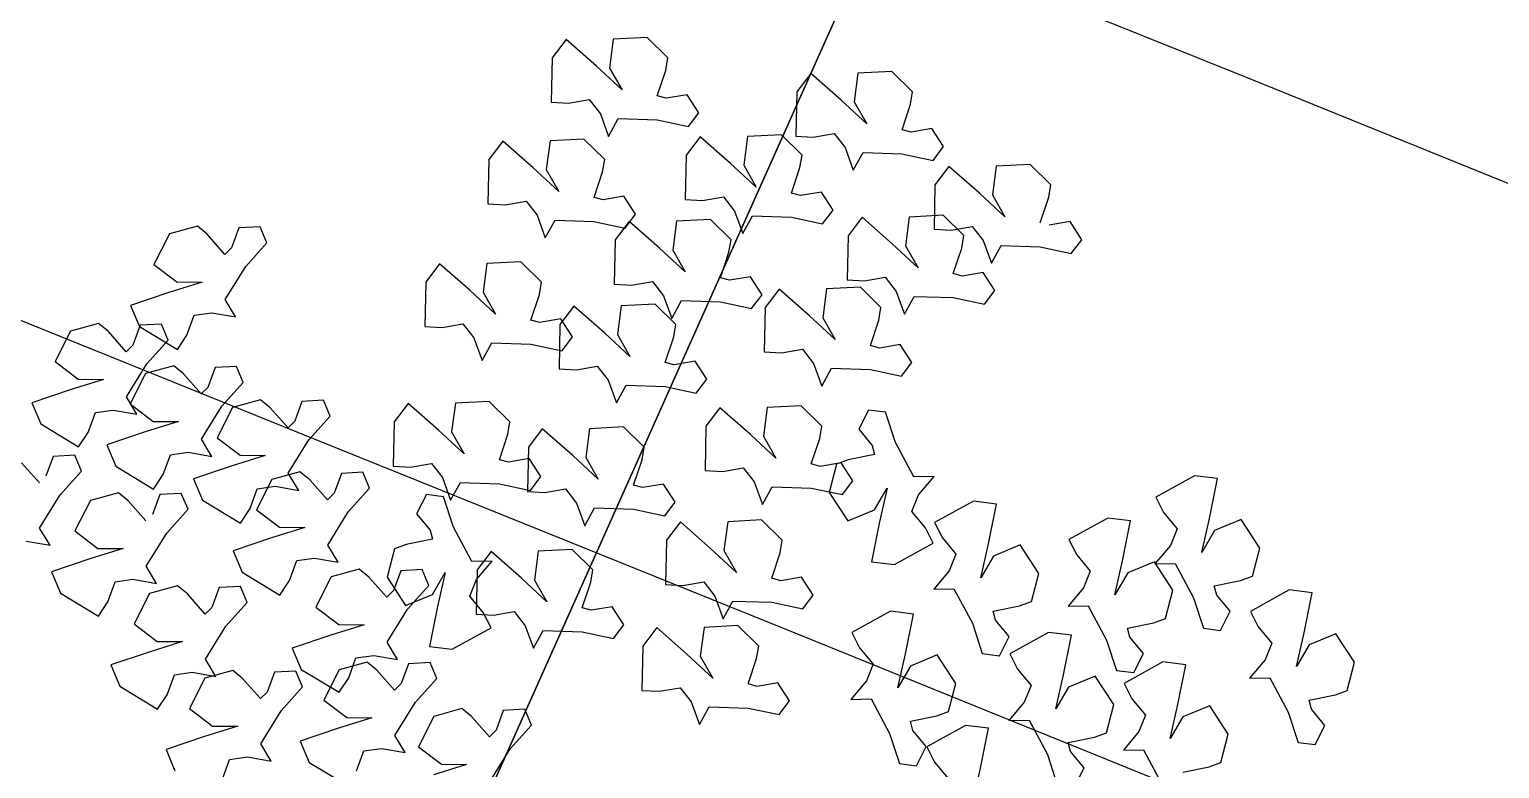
# Model space of a CAD drawing. Header units: inches. Extents: x 555647 to 1112117, y 8563097 to 17126483.
# Drawn here: x 555683.925 to 555687.008, y 8563229.918 to 8563231.468 of the extents above; entities that cross this region are included whole.
import ezdxf

# ---------------------------------------------------------------- set-up
doc = ezdxf.new("R2010")
doc.units = ezdxf.units.IN
doc.header["$MEASUREMENT"] = 0
doc.linetypes.add('CENTER', pattern=[50.8, 31.75, -6.35, 6.35, -6.35])
doc.linetypes.add('CONTINUO', pattern=[0])
for name, color, linetype in [('_MANGEIRA', 7, 'CONTINUO'), ('CurvasTG', 7, 'CONTINUO'), ('INDIC. CORTE', 3, 'CENTER'), ('PN', 7, 'CONTINUO')]:
    doc.layers.add(name, color=color, linetype=linetype)

# ---------------------------------------------------------------- blocks, each defined once
blk = doc.blocks.new('SIMB_MANGUEIRA')
at = {"color": 0, "linetype": 'Continuous', "flags": 128}
for points in [[(-0.1242, 1.7426), (-0.1535, 1.704)], [(-0.0603, 1.6864), (-0.1242, 1.7426)], [(-0.0251, 1.743), (-0.0329, 1.6828)], [(0.0461, 1.7469), (-0.0251, 1.743)], [(0.0895, 1.704), (0.0461, 1.7469)], [(-0.1535, 1.704), (-0.1554, 1.6111)], [(0.0851, 1.678), (0.0895, 1.704)], [(-0.0067, 1.6369), (-0.0603, 1.6864)], [(-0.0329, 1.6828), (-0.0067, 1.6369)], [(0.0673, 1.6246), (0.0851, 1.678)], [(0.389, 1.6716), (0.3598, 1.633)], [(0.4529, 1.6153), (0.389, 1.6716)], [(0.4881, 1.672), (0.4804, 1.6118)], [(0.5594, 1.6758), (0.4881, 1.672)], [(0.6027, 1.633), (0.5594, 1.6758)], [(-0.1554, 1.6111), (-0.1191, 1.6091)], [(-0.1191, 1.6091), (-0.0753, 1.6167)], [(-0.0753, 1.6167), (-0.0522, 1.5871)], [(0.0862, 1.6194), (0.0673, 1.6246)], [(0.1299, 1.6269), (0.0862, 1.6194)], [(0.1544, 1.5891), (0.1299, 1.6269)], [(0.3598, 1.633), (0.3579, 1.5401)], [(0.5065, 1.5658), (0.4529, 1.6153)], [(0.4804, 1.6118), (0.5065, 1.5658)], [(0.5805, 1.5535), (0.5984, 1.607)], [(0.5984, 1.607), (0.6027, 1.633)], [(-0.0522, 1.5871), (-0.0349, 1.5396)], [(-0.0349, 1.5396), (-0.0145, 1.5767)], [(-0.0145, 1.5767), (0.0672, 1.574)], [(0.0672, 1.574), (0.1326, 1.5603)], [(0.1326, 1.5603), (0.1544, 1.5891)], [(0.3276, 1.5429), (0.2563, 1.539)], [(0.3709, 1.5), (0.3276, 1.5429)], [(0.3942, 1.5381), (0.4379, 1.5456)], [(0.4379, 1.5456), (0.461, 1.5161)], [(0.5994, 1.5483), (0.5805, 1.5535)], [(0.6431, 1.5559), (0.5994, 1.5483)], [(0.6677, 1.5181), (0.6431, 1.5559)], [(-0.2568, 1.5297), (-0.2861, 1.4911)], [(-0.193, 1.4734), (-0.2568, 1.5297)], [(-0.1577, 1.5301), (-0.1655, 1.4699)], [(-0.0865, 1.5339), (-0.1577, 1.5301)], [(-0.0431, 1.4911), (-0.0865, 1.5339)], [(0.1572, 1.5386), (0.1279, 1.5)], [(0.2211, 1.4824), (0.1572, 1.5386)], [(0.2563, 1.539), (0.2486, 1.4789)], [(0.3579, 1.5401), (0.3942, 1.5381)], [(0.461, 1.5161), (0.4783, 1.4685)], [(0.6458, 1.4892), (0.6677, 1.5181)], [(-0.2861, 1.4911), (-0.288, 1.3982)], [(-0.0475, 1.4651), (-0.0431, 1.4911)], [(0.1279, 1.5), (0.126, 1.4071)], [(0.2747, 1.4329), (0.2211, 1.4824)], [(0.3665, 1.474), (0.3709, 1.5)], [(0.4783, 1.4685), (0.4987, 1.5056)], [(0.4987, 1.5056), (0.5804, 1.503)], [(0.5804, 1.503), (0.6458, 1.4892)], [(0.8492, 1.4808), (0.7779, 1.4769)], [(0.8925, 1.4379), (0.8492, 1.4808)], [(-0.1393, 1.4239), (-0.193, 1.4734)], [(-0.1655, 1.4699), (-0.1393, 1.4239)], [(-0.0653, 1.4116), (-0.0475, 1.4651)], [(0.2486, 1.4789), (0.2747, 1.4329)], [(0.3487, 1.4206), (0.3665, 1.474)], [(0.6788, 1.4765), (0.6495, 1.4379)], [(0.7427, 1.4203), (0.6788, 1.4765)], [(0.7779, 1.4769), (0.7701, 1.4168)], [(0.3676, 1.4154), (0.3487, 1.4206)], [(0.4113, 1.4229), (0.3676, 1.4154)], [(0.4358, 1.3851), (0.4113, 1.4229)], [(0.6495, 1.4379), (0.6476, 1.345)], [(0.7963, 1.3708), (0.7427, 1.4203)], [(0.8881, 1.4119), (0.8925, 1.4379)], [(-0.288, 1.3982), (-0.2517, 1.3962)], [(-0.2517, 1.3962), (-0.208, 1.4037)], [(-0.208, 1.4037), (-0.1849, 1.3742)], [(-0.0464, 1.4064), (-0.0653, 1.4116)], [(-0.0027, 1.414), (-0.0464, 1.4064)], [(0.0218, 1.3762), (-0.0027, 1.414)], [(0.126, 1.4071), (0.1623, 1.4051)], [(0.1623, 1.4051), (0.2061, 1.4127)], [(0.2061, 1.4127), (0.2292, 1.3831)], [(0.7701, 1.4168), (0.7963, 1.3708)], [(0.8703, 1.3585), (0.8881, 1.4119)], [(-0.1849, 1.3742), (-0.1676, 1.3266)], [(-0.1676, 1.3266), (-0.1471, 1.3637)], [(-0.1471, 1.3637), (-0.0655, 1.3611)], [(-0.0655, 1.3611), (-0.0001, 1.3473)], [(0.0082, 1.3611), (-0.021, 1.3225)], [(-0.0001, 1.3473), (0.0218, 1.3762)], [(0.0721, 1.3049), (0.0082, 1.3611)], [(0.1073, 1.3615), (0.0996, 1.3013)], [(0.1786, 1.3653), (0.1073, 1.3615)], [(0.222, 1.3225), (0.1786, 1.3653)], [(0.2292, 1.3831), (0.2465, 1.3356)], [(0.2465, 1.3356), (0.2669, 1.3727)], [(0.2669, 1.3727), (0.3486, 1.37)], [(0.3486, 1.37), (0.414, 1.3563)], [(0.414, 1.3563), (0.4358, 1.3851)], [(0.4966, 1.3701), (0.4673, 1.3314)], [(0.5604, 1.3138), (0.4966, 1.3701)], [(0.5957, 1.3704), (0.5879, 1.3103)], [(0.6669, 1.3743), (0.5957, 1.3704)], [(0.7103, 1.3315), (0.6669, 1.3743)], [(0.9329, 1.3608), (0.8892, 1.3533)], [(0.9574, 1.323), (0.9329, 1.3608)], [(-0.956, 1.335), (-0.9883, 1.2713)], [(-0.8973, 1.3511), (-0.956, 1.335)], [(-0.8769, 1.3343), (-0.8973, 1.3511)], [(-0.8396, 1.2921), (-0.8769, 1.3343)], [(-0.8103, 1.3475), (-0.8256, 1.3059)], [(-0.7653, 1.3499), (-0.8103, 1.3475)], [(-0.7513, 1.3165), (-0.7653, 1.3499)], [(0.4673, 1.3314), (0.4654, 1.2386)], [(0.6476, 1.345), (0.6839, 1.343)], [(0.6839, 1.343), (0.7277, 1.3506)], [(0.7059, 1.3054), (0.7103, 1.3315)], [(0.7277, 1.3506), (0.7508, 1.321)], [(-0.8256, 1.3059), (-0.8396, 1.2921)], [(-0.7959, 1.2668), (-0.7513, 1.3165)], [(-0.021, 1.3225), (-0.0229, 1.2296)], [(0.1257, 1.2553), (0.0721, 1.3049)], [(0.0996, 1.3013), (0.1257, 1.2553)], [(0.1997, 1.2431), (0.2176, 1.2965)], [(0.2176, 1.2965), (0.222, 1.3225)], [(0.6141, 1.2643), (0.5604, 1.3138)], [(0.5879, 1.3103), (0.6141, 1.2643)], [(0.6881, 1.252), (0.7059, 1.3054)], [(0.7508, 1.321), (0.7681, 1.2735)], [(0.7681, 1.2735), (0.7885, 1.3106)], [(0.7885, 1.3106), (0.8702, 1.3079)], [(0.8702, 1.3079), (0.9356, 1.2942)], [(0.9356, 1.2942), (0.9574, 1.323)], [(-0.9883, 1.2713), (-0.9401, 1.2345)], [(-0.839, 1.1974), (-0.7959, 1.2668)], [(-0.3893, 1.2725), (-0.4185, 1.2339)], [(-0.3254, 1.2163), (-0.3893, 1.2725)], [(-0.2902, 1.2729), (-0.2979, 1.2128)], [(-0.2189, 1.2768), (-0.2902, 1.2729)], [(-0.1756, 1.2339), (-0.2189, 1.2768)], [(-0.8872, 1.2342), (-0.9569, 1.2125)], [(-0.9401, 1.2345), (-0.8872, 1.2342)], [(-0.4185, 1.2339), (-0.4204, 1.141)], [(-0.1799, 1.2079), (-0.1756, 1.2339)], [(0.0134, 1.2276), (0.0571, 1.2352)], [(0.0571, 1.2352), (0.0802, 1.2056)], [(0.2186, 1.2378), (0.1997, 1.2431)], [(0.2624, 1.2454), (0.2186, 1.2378)], [(0.2869, 1.2076), (0.2624, 1.2454)], [(0.4654, 1.2386), (0.5017, 1.2365)], [(0.5017, 1.2365), (0.5454, 1.2441)], [(0.5454, 1.2441), (0.5685, 1.2146)], [(0.707, 1.2468), (0.6881, 1.252)], [(0.7507, 1.2544), (0.707, 1.2468)], [(0.7752, 1.2166), (0.7507, 1.2544)], [(-0.9569, 1.2125), (-1.0376, 1.1853)], [(-0.2718, 1.1668), (-0.3254, 1.2163)], [(-0.2979, 1.2128), (-0.2718, 1.1668)], [(-0.1978, 1.1545), (-0.1799, 1.2079)], [(-0.0229, 1.2296), (0.0134, 1.2276)], [(0.0802, 1.2056), (0.0975, 1.1581)], [(0.265, 1.1788), (0.2869, 1.2076)], [(0.3227, 1.2192), (0.2935, 1.1806)], [(0.3866, 1.163), (0.3227, 1.2192)], [(0.4218, 1.2196), (0.4141, 1.1594)], [(0.4931, 1.2234), (0.4218, 1.2196)], [(0.5364, 1.1806), (0.4931, 1.2234)], [(0.5685, 1.2146), (0.5858, 1.167)], [(0.5858, 1.167), (0.6063, 1.2041)], [(0.6063, 1.2041), (0.6879, 1.2015)], [(0.7533, 1.1877), (0.7752, 1.2166)], [(-1.0376, 1.1853), (-1.0188, 1.1407)], [(-0.8171, 1.1611), (-0.839, 1.1974)], [(-0.1077, 1.1838), (-0.1369, 1.1452)], [(-0.0438, 1.1275), (-0.1077, 1.1838)], [(-0.0086, 1.1842), (-0.0163, 1.124)], [(0.0627, 1.188), (-0.0086, 1.1842)], [(0.106, 1.1452), (0.0627, 1.188)], [(0.0975, 1.1581), (0.118, 1.1952)], [(0.118, 1.1952), (0.1996, 1.1925)], [(0.1996, 1.1925), (0.265, 1.1788)], [(0.2935, 1.1806), (0.2915, 1.0877)], [(0.532, 1.1546), (0.5364, 1.1806)], [(0.6879, 1.2015), (0.7533, 1.1877)], [(-1.1044, 1.1471), (-1.1632, 1.131)], [(-1.084, 1.1303), (-1.1044, 1.1471)], [(-1.0174, 1.1435), (-1.0327, 1.1019)], [(-0.9724, 1.1459), (-1.0174, 1.1435)], [(-0.9584, 1.1125), (-0.9724, 1.1459)], [(-0.9194, 1.123), (-0.9041, 1.1647)], [(-0.9041, 1.1647), (-0.8669, 1.1699)], [(-0.8669, 1.1699), (-0.8171, 1.1611)], [(-0.4204, 1.141), (-0.3841, 1.139)], [(-0.3841, 1.139), (-0.3404, 1.1466)], [(-0.3404, 1.1466), (-0.3173, 1.117)], [(-0.1789, 1.1493), (-0.1978, 1.1545)], [(-0.1351, 1.1568), (-0.1789, 1.1493)], [(-0.1369, 1.1452), (-0.1388, 1.0523)], [(-0.1106, 1.119), (-0.1351, 1.1568)], [(0.1017, 1.1191), (0.106, 1.1452)], [(0.4402, 1.1134), (0.3866, 1.163)], [(0.4141, 1.1594), (0.4402, 1.1134)], [(0.5142, 1.1012), (0.532, 1.1546)], [(-1.1632, 1.131), (-1.1954, 1.0673)], [(-1.0467, 1.0881), (-1.084, 1.1303)], [(-1.0188, 1.1407), (-0.9393, 1.0926)], [(-1.003, 1.0628), (-0.9584, 1.1125)], [(-0.9393, 1.0926), (-0.9194, 1.123)], [(-0.3173, 1.117), (-0.3, 1.0695)], [(-0.1325, 1.0902), (-0.1106, 1.119)], [(0.0098, 1.078), (-0.0438, 1.1275)], [(-0.0163, 1.124), (0.0098, 1.078)], [(0.0838, 1.0657), (0.1017, 1.1191)], [(-1.0327, 1.1019), (-1.0467, 1.0881)], [(-0.3, 1.0695), (-0.2796, 1.1066)], [(-0.2796, 1.1066), (-0.1979, 1.1039)], [(-0.1979, 1.1039), (-0.1325, 1.0902)], [(0.2915, 1.0877), (0.3278, 1.0857)], [(0.3278, 1.0857), (0.3716, 1.0933)], [(0.3716, 1.0933), (0.3947, 1.0637)], [(0.5331, 1.0959), (0.5142, 1.1012)], [(0.5768, 1.1035), (0.5331, 1.0959)], [(0.6014, 1.0657), (0.5768, 1.1035)], [(-1.1954, 1.0673), (-1.1472, 1.0305)], [(-1.0461, 0.9934), (-1.003, 1.0628)], [(-0.947, 1.0585), (-1.0058, 1.0424)], [(-0.9267, 1.0417), (-0.947, 1.0585)], [(-0.8601, 1.055), (-0.8754, 1.0133)], [(-0.8151, 1.0573), (-0.8601, 1.055)], [(-0.801, 1.0239), (-0.8151, 1.0573)], [(-0.1388, 1.0523), (-0.1025, 1.0503)], [(-0.1025, 1.0503), (-0.0588, 1.0578)], [(-0.0588, 1.0578), (-0.0357, 1.0283)], [(0.1027, 1.0605), (0.0838, 1.0657)], [(0.1464, 1.0681), (0.1027, 1.0605)], [(0.171, 1.0303), (0.1464, 1.0681)], [(0.3947, 1.0637), (0.412, 1.0162)], [(0.412, 1.0162), (0.4324, 1.0533)], [(0.4324, 1.0533), (0.5141, 1.0506)], [(0.5141, 1.0506), (0.5795, 1.0369)], [(0.5795, 1.0369), (0.6014, 1.0657)], [(-1.0943, 1.0302), (-1.164, 1.0085)], [(-1.1472, 1.0305), (-1.0943, 1.0302)], [(-1.0058, 1.0424), (-1.0381, 0.9788)], [(-0.8894, 0.9996), (-0.9267, 1.0417)], [(-0.8457, 0.9742), (-0.801, 1.0239)], [(-0.0357, 1.0283), (-0.0184, 0.9807)], [(-0.0184, 0.9807), (0.002, 1.0178)], [(0.002, 1.0178), (0.0837, 1.0152)], [(0.1491, 1.0014), (0.171, 1.0303)], [(-1.164, 1.0085), (-1.2447, 0.9813)], [(-1.0242, 0.9571), (-1.0461, 0.9934)], [(-0.8754, 1.0133), (-0.8894, 0.9996)], [(-0.7648, 0.9875), (-0.8236, 0.9713)], [(-0.7445, 0.9707), (-0.7648, 0.9875)], [(0.0837, 1.0152), (0.1491, 1.0014)], [(-1.2447, 0.9813), (-1.2259, 0.9367)], [(-1.1265, 0.919), (-1.1112, 0.9607)], [(-1.1112, 0.9607), (-1.074, 0.9659)], [(-1.074, 0.9659), (-1.0242, 0.9571)], [(-1.0381, 0.9788), (-0.9899, 0.942)], [(-0.8888, 0.9048), (-0.8457, 0.9742)], [(-0.8236, 0.9713), (-0.8559, 0.9077)], [(-0.7071, 0.9285), (-0.7445, 0.9707)], [(-0.6779, 0.9839), (-0.6932, 0.9423)], [(-0.6329, 0.9863), (-0.6779, 0.9839)], [(-0.6188, 0.9529), (-0.6329, 0.9863)], [(-0.4554, 0.9798), (-0.4847, 0.9412)], [(-0.3915, 0.9235), (-0.4554, 0.9798)], [(-0.3563, 0.9802), (-0.3641, 0.92)], [(-0.285, 0.984), (-0.3563, 0.9802)], [(-0.2417, 0.9412), (-0.285, 0.984)], [(0.1986, 0.9708), (0.1694, 0.9322)], [(0.2625, 0.9146), (0.1986, 0.9708)], [(0.2977, 0.9712), (0.29, 0.911)], [(0.369, 0.975), (0.2977, 0.9712)], [(0.4124, 0.9322), (0.369, 0.975)], [(0.5102, 0.9658), (0.4898, 0.9257)], [(0.5462, 0.9613), (0.5102, 0.9658)], [(0.567, 0.8978), (0.5462, 0.9613)], [(-1.2259, 0.9367), (-1.1464, 0.8886)], [(-0.937, 0.9416), (-1.0067, 0.9199)], [(-0.9899, 0.942), (-0.937, 0.9416)], [(-0.6932, 0.9423), (-0.7071, 0.9285)], [(-0.6634, 0.9031), (-0.6188, 0.9529)], [(-0.4847, 0.9412), (-0.4866, 0.8483)], [(-0.2461, 0.9151), (-0.2417, 0.9412)], [(-0.174, 0.9264), (-0.2032, 0.8878)], [(-0.1101, 0.8702), (-0.174, 0.9264)], [(-0.0749, 0.9268), (-0.0826, 0.8667)], [(-0.0036, 0.9307), (-0.0749, 0.9268)], [(0.0397, 0.8878), (-0.0036, 0.9307)], [(0.1694, 0.9322), (0.1675, 0.8393)], [(0.408, 0.9062), (0.4124, 0.9322)], [(0.4898, 0.9257), (0.5182, 0.8916)], [(-1.1464, 0.8886), (-1.1265, 0.919)], [(-1.0067, 0.9199), (-1.0873, 0.8928)], [(-0.8669, 0.8685), (-0.8888, 0.9048)], [(-0.8559, 0.9077), (-0.8077, 0.8709)], [(-0.7066, 0.8337), (-0.6634, 0.9031)], [(-0.3379, 0.874), (-0.3915, 0.9235)], [(-0.3641, 0.92), (-0.3379, 0.874)], [(-0.2639, 0.8617), (-0.2461, 0.9151)], [(0.3161, 0.865), (0.2625, 0.9146)], [(0.29, 0.911), (0.3161, 0.865)], [(0.3901, 0.8528), (0.408, 0.9062)], [(0.6055, 0.8257), (0.567, 0.8978)], [(-1.1995, 0.8687), (-1.2148, 0.827)], [(-1.1545, 0.871), (-1.1995, 0.8687)], [(-1.1404, 0.8377), (-1.1545, 0.871)], [(-1.0873, 0.8928), (-1.0685, 0.8481)], [(-0.9691, 0.8304), (-0.9538, 0.8721)], [(-0.9538, 0.8721), (-0.9167, 0.8773)], [(-0.9167, 0.8773), (-0.8669, 0.8685)], [(-0.7548, 0.8706), (-0.8245, 0.8489)], [(-0.8077, 0.8709), (-0.7548, 0.8706)], [(-0.2013, 0.8641), (-0.245, 0.8565)], [(-0.2032, 0.8878), (-0.2052, 0.7949)], [(-0.1768, 0.8263), (-0.2013, 0.8641)], [(-0.0565, 0.8207), (-0.1101, 0.8702)], [(-0.0826, 0.8667), (-0.0565, 0.8207)], [(0.0353, 0.8618), (0.0397, 0.8878)], [(0.5231, 0.8726), (0.4679, 0.8613)], [(0.5182, 0.8916), (0.5231, 0.8726)], [(-1.2287, 0.8133), (-1.2661, 0.8554)], [(-1.185, 0.7879), (-1.1404, 0.8377)], [(-1.0685, 0.8481), (-0.989, 0.8)], [(-0.8245, 0.8489), (-0.9051, 0.8217)], [(-0.6822, 0.8366), (-0.7409, 0.8205)], [(-0.6847, 0.7975), (-0.7066, 0.8337)], [(-0.6618, 0.8198), (-0.6822, 0.8366)], [(-0.5952, 0.8331), (-0.6105, 0.7914)], [(-0.5502, 0.8354), (-0.5952, 0.8331)], [(-0.5362, 0.802), (-0.5502, 0.8354)], [(-0.4866, 0.8483), (-0.4503, 0.8463)], [(-0.4503, 0.8463), (-0.4065, 0.8538)], [(-0.4065, 0.8538), (-0.3834, 0.8243)], [(-0.245, 0.8565), (-0.2639, 0.8617)], [(0.0175, 0.8084), (0.0353, 0.8618)], [(0.1675, 0.8393), (0.2038, 0.8373)], [(0.2038, 0.8373), (0.2475, 0.8449)], [(0.2475, 0.8449), (0.2706, 0.8153)], [(0.409, 0.8476), (0.3901, 0.8528)], [(0.4528, 0.8551), (0.409, 0.8476)], [(0.4432, 0.8521), (0.4278, 0.7932)], [(0.4679, 0.8613), (0.4432, 0.8521)], [(0.4773, 0.8173), (0.4528, 0.8551)], [(-0.989, 0.8), (-0.9691, 0.8304)], [(-0.9051, 0.8217), (-0.8863, 0.7771)], [(-0.7409, 0.8205), (-0.7732, 0.7569)], [(-0.7716, 0.801), (-0.7345, 0.8063)], [(-0.7345, 0.8063), (-0.6847, 0.7975)], [(-0.6245, 0.7777), (-0.6618, 0.8198)], [(-0.5808, 0.7523), (-0.5362, 0.802)], [(-0.3834, 0.8243), (-0.3661, 0.7767)], [(-0.3661, 0.7767), (-0.3457, 0.8138)], [(-0.3457, 0.8138), (-0.264, 0.8112)], [(-0.264, 0.8112), (-0.1986, 0.7974)], [(-0.1986, 0.7974), (-0.1768, 0.8263)], [(0.0364, 0.8032), (0.0175, 0.8084)], [(0.0801, 0.8107), (0.0364, 0.8032)], [(0.1047, 0.7729), (0.0801, 0.8107)], [(0.2706, 0.8153), (0.2879, 0.7678)], [(0.2879, 0.7678), (0.3083, 0.8049)], [(0.3083, 0.8049), (0.39, 0.8022)], [(0.39, 0.8022), (0.4554, 0.7885)], [(0.4554, 0.7885), (0.4773, 0.8173)], [(0.5227, 0.7567), (0.5495, 0.8024)], [(0.5495, 0.8024), (0.5334, 0.7312)], [(0.6478, 0.8266), (0.6055, 0.8257)], [(0.6153, 0.7878), (0.6478, 0.8266)], [(1.194, 0.828), (1.1126, 0.7832)], [(1.242, 0.822), (1.194, 0.828)], [(1.2253, 0.7385), (1.242, 0.822)], [(-1.2281, 0.7185), (-1.185, 0.7879)], [(-1.1217, 0.7761), (-1.154, 0.7125)], [(-1.063, 0.7922), (-1.1217, 0.7761)], [(-1.0426, 0.7754), (-1.063, 0.7922)], [(-1.0053, 0.7333), (-1.0426, 0.7754)], [(-0.976, 0.7887), (-0.9913, 0.747)], [(-0.931, 0.791), (-0.976, 0.7887)], [(-0.9169, 0.7577), (-0.931, 0.791)], [(-0.8863, 0.7771), (-0.8068, 0.729)], [(-0.7869, 0.7594), (-0.7716, 0.801)], [(-0.6105, 0.7914), (-0.6245, 0.7777)], [(-0.417, 0.7885), (-0.4375, 0.7483)], [(-0.3811, 0.7839), (-0.417, 0.7885)], [(-0.3603, 0.7204), (-0.3811, 0.7839)], [(-0.2052, 0.7949), (-0.1689, 0.7929)], [(-0.1689, 0.7929), (-0.1251, 0.8005)], [(-0.1251, 0.8005), (-0.102, 0.7709)], [(-0.102, 0.7709), (-0.0847, 0.7234)], [(0.0828, 0.7441), (0.1047, 0.7729)], [(0.4278, 0.7932), (0.4667, 0.7334)], [(0.6013, 0.753), (0.6153, 0.7878)], [(0.7303, 0.7749), (0.6489, 0.7301)], [(0.7784, 0.7688), (0.7303, 0.7749)], [(1.1126, 0.7832), (1.129, 0.7508)], [(-0.9616, 0.7079), (-0.9169, 0.7577)], [(-0.8068, 0.729), (-0.7869, 0.7594)], [(-0.7732, 0.7569), (-0.725, 0.7201)], [(-0.6239, 0.6829), (-0.5808, 0.7523)], [(-0.4375, 0.7483), (-0.4091, 0.7142)], [(-0.0847, 0.7234), (-0.0643, 0.7605)], [(-0.0643, 0.7605), (0.0174, 0.7578)], [(0.0174, 0.7578), (0.0828, 0.7441)], [(0.4667, 0.7334), (0.5227, 0.7567)], [(0.6297, 0.7189), (0.6013, 0.753)], [(0.7616, 0.6854), (0.7784, 0.7688)], [(1.129, 0.7508), (1.1574, 0.7167)], [(-1.2062, 0.6823), (-1.2281, 0.7185)], [(-1.154, 0.7125), (-1.1058, 0.6757)], [(-0.6721, 0.7197), (-0.7418, 0.698)], [(-0.725, 0.7201), (-0.6721, 0.7197)], [(-0.4091, 0.7142), (-0.4042, 0.6953)], [(-0.3218, 0.6484), (-0.3603, 0.7204)], [(0.1158, 0.7314), (0.0865, 0.6928)], [(0.1797, 0.6752), (0.1158, 0.7314)], [(0.2149, 0.7318), (0.2071, 0.6716)], [(0.2861, 0.7356), (0.2149, 0.7318)], [(0.3295, 0.6928), (0.2861, 0.7356)], [(0.5334, 0.7312), (0.5166, 0.6477)], [(0.6461, 0.6865), (0.6297, 0.7189)], [(0.6489, 0.7301), (0.6653, 0.6976)], [(1.0119, 0.7394), (0.9305, 0.6947)], [(1.06, 0.7334), (1.0119, 0.7394)], [(1.0432, 0.65), (1.06, 0.7334)], [(1.1574, 0.7167), (1.1433, 0.6819)], [(1.2092, 0.6673), (1.2253, 0.7385)], [(1.2359, 0.713), (1.2092, 0.6673)], [(1.2919, 0.7363), (1.2359, 0.713)], [(1.3309, 0.6766), (1.2919, 0.7363)], [(-1.2561, 0.691), (-1.2062, 0.6823)], [(-1.0047, 0.6385), (-0.9616, 0.7079)], [(-0.7418, 0.698), (-0.8225, 0.6709)], [(-0.602, 0.6466), (-0.6239, 0.6829)], [(-0.4593, 0.684), (-0.4841, 0.6748)], [(-0.4042, 0.6953), (-0.4593, 0.684)], [(0.0865, 0.6928), (0.0846, 0.5999)], [(0.3251, 0.6668), (0.3295, 0.6928)], [(0.5647, 0.6417), (0.6461, 0.6865)], [(0.6653, 0.6976), (0.6937, 0.6635)], [(0.7455, 0.6142), (0.7616, 0.6854)], [(0.8283, 0.6832), (0.7723, 0.6598)], [(0.8672, 0.6234), (0.8283, 0.6832)], [(0.9305, 0.6947), (0.9469, 0.6622)], [(1.1433, 0.6819), (1.1108, 0.6432)], [(-1.1226, 0.6537), (-1.2033, 0.6265)], [(-1.0529, 0.6753), (-1.1226, 0.6537)], [(-1.1058, 0.6757), (-1.0529, 0.6753)], [(-0.8225, 0.6709), (-0.8036, 0.6262)], [(-0.7043, 0.6085), (-0.689, 0.6502)], [(-0.689, 0.6502), (-0.6518, 0.6554)], [(-0.6518, 0.6554), (-0.602, 0.6466)], [(-0.4841, 0.6748), (-0.4995, 0.6158)], [(-0.2794, 0.6492), (-0.3218, 0.6484)], [(-0.3119, 0.6105), (-0.2794, 0.6492)], [(-0.2815, 0.6693), (-0.3108, 0.6307)], [(-0.2177, 0.6131), (-0.2815, 0.6693)], [(-0.1824, 0.6697), (-0.1902, 0.6095)], [(-0.1112, 0.6735), (-0.1824, 0.6697)], [(-0.0678, 0.6307), (-0.1112, 0.6735)], [(0.2333, 0.6256), (0.1797, 0.6752)], [(0.2071, 0.6716), (0.2333, 0.6256)], [(0.3073, 0.6133), (0.3251, 0.6668)], [(0.5166, 0.6477), (0.5647, 0.6417)], [(0.6937, 0.6635), (0.6797, 0.6288)], [(0.7723, 0.6598), (0.7455, 0.6142)], [(0.9469, 0.6622), (0.9753, 0.6281)], [(1.0271, 0.5788), (1.0432, 0.65)], [(1.1099, 0.6478), (1.0539, 0.6244)], [(1.1488, 0.588), (1.1099, 0.6478)], [(1.3154, 0.6176), (1.3309, 0.6766)], [(-1.2033, 0.6265), (-1.1844, 0.5818)], [(-0.9828, 0.6023), (-1.0047, 0.6385)], [(-0.8036, 0.6262), (-0.7242, 0.5781)], [(-0.5579, 0.6326), (-0.6167, 0.6165)], [(-0.5376, 0.6158), (-0.5579, 0.6326)], [(-0.4709, 0.6291), (-0.4862, 0.5874)], [(-0.4259, 0.6314), (-0.4709, 0.6291)], [(-0.4119, 0.598), (-0.4259, 0.6314)], [(-0.4045, 0.5794), (-0.3778, 0.625)], [(-0.3778, 0.625), (-0.3939, 0.5538)], [(-0.3108, 0.6307), (-0.3127, 0.5378)], [(-0.0722, 0.6047), (-0.0678, 0.6307)], [(0.6797, 0.6288), (0.6472, 0.59)], [(0.8518, 0.5644), (0.8672, 0.6234)], [(0.9753, 0.6281), (0.9613, 0.5933)], [(1.0539, 0.6244), (1.0271, 0.5788)], [(1.1108, 0.6432), (1.1532, 0.644)], [(1.1532, 0.644), (1.1917, 0.572)], [(1.2907, 0.6084), (1.3154, 0.6176)], [(-1.0851, 0.5641), (-1.0697, 0.6058)], [(-1.0697, 0.6058), (-1.0326, 0.611)], [(-1.0326, 0.611), (-0.9828, 0.6023)], [(-0.9387, 0.5972), (-0.9975, 0.5811)], [(-0.9183, 0.5804), (-0.9387, 0.5972)], [(-0.8517, 0.5936), (-0.867, 0.552)], [(-0.8067, 0.596), (-0.8517, 0.5936)], [(-0.7927, 0.5626), (-0.8067, 0.596)], [(-0.7242, 0.5781), (-0.7043, 0.6085)], [(-0.6167, 0.6165), (-0.649, 0.5529)], [(-0.5002, 0.5737), (-0.5376, 0.6158)], [(-0.4862, 0.5874), (-0.5002, 0.5737)], [(-0.4995, 0.6158), (-0.4605, 0.5561)], [(-0.4565, 0.5483), (-0.4119, 0.598)], [(-0.326, 0.5757), (-0.3119, 0.6105)], [(-0.1641, 0.5635), (-0.2177, 0.6131)], [(-0.1902, 0.6095), (-0.1641, 0.5635)], [(-0.09, 0.5513), (-0.0722, 0.6047)], [(0.0846, 0.5999), (0.1209, 0.5979)], [(0.1209, 0.5979), (0.1647, 0.6054)], [(0.1647, 0.6054), (0.1877, 0.5759)], [(0.3262, 0.6081), (0.3073, 0.6133)], [(0.3699, 0.6157), (0.3262, 0.6081)], [(0.3944, 0.5779), (0.3699, 0.6157)], [(0.6472, 0.59), (0.6895, 0.5909)], [(0.6895, 0.5909), (0.7281, 0.5188)], [(0.9613, 0.5933), (0.9288, 0.5546)], [(1.1334, 0.529), (1.1488, 0.588)], [(1.2355, 0.5971), (1.2907, 0.6084)], [(1.2405, 0.5781), (1.2355, 0.5971)], [(1.3927, 0.5886), (1.3113, 0.5438)], [(1.4408, 0.5825), (1.3927, 0.5886)], [(-1.1844, 0.5818), (-1.105, 0.5337)], [(-1.105, 0.5337), (-1.0851, 0.5641)], [(-0.9975, 0.5811), (-1.0298, 0.5174)], [(-0.881, 0.5382), (-0.9183, 0.5804)], [(-0.8373, 0.5128), (-0.7927, 0.5626)], [(-0.4605, 0.5561), (-0.4045, 0.5794)], [(-0.2976, 0.5416), (-0.326, 0.5757)], [(0.1877, 0.5759), (0.2051, 0.5284)], [(0.2051, 0.5284), (0.2255, 0.5655)], [(0.2255, 0.5655), (0.3072, 0.5628)], [(0.3072, 0.5628), (0.3726, 0.549)], [(0.3726, 0.549), (0.3944, 0.5779)], [(0.7719, 0.544), (0.8271, 0.5552)], [(0.8271, 0.5552), (0.8518, 0.5644)], [(0.9288, 0.5546), (0.9711, 0.5554)], [(0.9711, 0.5554), (1.0097, 0.4834)], [(1.1917, 0.572), (1.2125, 0.5084)], [(1.2689, 0.5441), (1.2405, 0.5781)], [(1.424, 0.4991), (1.4408, 0.5825)], [(-0.867, 0.552), (-0.881, 0.5382)], [(-0.649, 0.5529), (-0.6007, 0.5161)], [(-0.4996, 0.4789), (-0.4565, 0.5483)], [(-0.3939, 0.5538), (-0.4107, 0.4704)], [(-0.3127, 0.5378), (-0.2764, 0.5358)], [(-0.2812, 0.5092), (-0.2976, 0.5416)], [(-0.2764, 0.5358), (-0.2327, 0.5434)], [(-0.2327, 0.5434), (-0.2096, 0.5138)], [(-0.0711, 0.546), (-0.09, 0.5513)], [(-0.0274, 0.5536), (-0.0711, 0.546)], [(-0.0029, 0.5158), (-0.0274, 0.5536)], [(0.5565, 0.5442), (0.4751, 0.4994)], [(0.6045, 0.5382), (0.5565, 0.5442)], [(0.5878, 0.4547), (0.6045, 0.5382)], [(0.7768, 0.525), (0.7719, 0.544)], [(0.8053, 0.4909), (0.7768, 0.525)], [(1.1087, 0.5198), (1.1334, 0.529)], [(1.2484, 0.5039), (1.2689, 0.5441)], [(1.3113, 0.5438), (1.3277, 0.5114)], [(-1.0298, 0.5174), (-0.9815, 0.4806)], [(-0.8804, 0.4435), (-0.8373, 0.5128)], [(-0.6176, 0.494), (-0.6982, 0.4669)], [(-0.5478, 0.5157), (-0.6176, 0.494)], [(-0.6007, 0.5161), (-0.5478, 0.5157)], [(-0.3626, 0.4644), (-0.2812, 0.5092)], [(-0.2096, 0.5138), (-0.1923, 0.4663)], [(-0.1923, 0.4663), (-0.1718, 0.5034)], [(-0.1718, 0.5034), (-0.0902, 0.5007)], [(-0.0902, 0.5007), (-0.0248, 0.4869)], [(-0.0248, 0.4869), (-0.0029, 0.5158)], [(0.0662, 0.5097), (0.0369, 0.4711)], [(0.1301, 0.4534), (0.0662, 0.5097)], [(0.1653, 0.5101), (0.1575, 0.4499)], [(0.2365, 0.5139), (0.1653, 0.5101)], [(0.2799, 0.4711), (0.2365, 0.5139)], [(0.4751, 0.4994), (0.4915, 0.467)], [(0.7281, 0.5188), (0.7488, 0.4553)], [(0.8876, 0.4998), (0.8063, 0.455)], [(0.9357, 0.4938), (0.8876, 0.4998)], [(0.9189, 0.4104), (0.9357, 0.4938)], [(1.0535, 0.5085), (1.1087, 0.5198)], [(1.0584, 0.4896), (1.0535, 0.5085)], [(1.2125, 0.5084), (1.2484, 0.5039)], [(1.3277, 0.5114), (1.3561, 0.4773)], [(1.4079, 0.4279), (1.424, 0.4991)], [(1.4907, 0.4969), (1.4347, 0.4736)], [(1.5296, 0.4371), (1.4907, 0.4969)], [(-0.9286, 0.4803), (-0.9983, 0.4586)], [(-0.9815, 0.4806), (-0.9286, 0.4803)], [(-0.6982, 0.4669), (-0.6794, 0.4222)], [(-0.4777, 0.4426), (-0.4996, 0.4789)], [(-0.4107, 0.4704), (-0.3626, 0.4644)], [(0.0369, 0.4711), (0.035, 0.3782)], [(0.2755, 0.4451), (0.2799, 0.4711)], [(0.4915, 0.467), (0.5199, 0.4329)], [(0.7848, 0.4508), (0.8053, 0.4909)], [(1.0097, 0.4834), (1.0304, 0.4199)], [(1.0869, 0.4555), (1.0584, 0.4896)], [(1.3561, 0.4773), (1.3421, 0.4425)], [(1.4347, 0.4736), (1.4079, 0.4279)], [(-0.9983, 0.4586), (-1.079, 0.4314)], [(-0.8585, 0.4072), (-0.8804, 0.4435)], [(-0.5414, 0.4376), (-0.6001, 0.4214)], [(-0.58, 0.4045), (-0.5647, 0.4462)], [(-0.5647, 0.4462), (-0.5275, 0.4514)], [(-0.521, 0.4208), (-0.5414, 0.4376)], [(-0.5275, 0.4514), (-0.4777, 0.4426)], [(-0.4544, 0.434), (-0.4697, 0.3924)], [(-0.4094, 0.4364), (-0.4544, 0.434)], [(-0.3954, 0.403), (-0.4094, 0.4364)], [(0.1837, 0.4039), (0.1301, 0.4534)], [(0.1575, 0.4499), (0.1837, 0.4039)], [(0.2577, 0.3916), (0.2755, 0.4451)], [(0.5199, 0.4329), (0.5058, 0.3981)], [(0.5717, 0.3835), (0.5878, 0.4547)], [(0.6544, 0.4525), (0.5984, 0.4292)], [(0.6934, 0.3927), (0.6544, 0.4525)], [(0.7488, 0.4553), (0.7848, 0.4508)], [(0.8063, 0.455), (0.8227, 0.4226)], [(1.1278, 0.4377), (1.0464, 0.3929)], [(1.0664, 0.4154), (1.0869, 0.4555)], [(1.1759, 0.4317), (1.1278, 0.4377)], [(1.1591, 0.3483), (1.1759, 0.4317)], [(1.3421, 0.4425), (1.3096, 0.4037)], [(1.5142, 0.3782), (1.5296, 0.4371)], [(-1.079, 0.4314), (-1.0602, 0.3868)], [(-0.9608, 0.3691), (-0.9455, 0.4108)], [(-0.9455, 0.4108), (-0.9083, 0.416)], [(-0.8816, 0.4037), (-0.9138, 0.3401)], [(-0.9083, 0.416), (-0.8585, 0.4072)], [(-0.8228, 0.4199), (-0.8816, 0.4037)], [(-0.8024, 0.4031), (-0.8228, 0.4199)], [(-0.7651, 0.3609), (-0.8024, 0.4031)], [(-0.7358, 0.4163), (-0.7511, 0.3747)], [(-0.6908, 0.4186), (-0.7358, 0.4163)], [(-0.6768, 0.3853), (-0.6908, 0.4186)], [(-0.6794, 0.4222), (-0.5999, 0.3741)], [(-0.6001, 0.4214), (-0.6324, 0.3578)], [(-0.5999, 0.3741), (-0.58, 0.4045)], [(-0.4837, 0.3786), (-0.521, 0.4208)], [(-0.44, 0.3532), (-0.3954, 0.403)], [(0.5984, 0.4292), (0.5717, 0.3835)], [(0.8227, 0.4226), (0.8511, 0.3885)], [(0.9029, 0.3392), (0.9189, 0.4104)], [(0.9856, 0.4081), (0.9296, 0.3848)], [(1.0246, 0.3484), (0.9856, 0.4081)], [(1.0304, 0.4199), (1.0664, 0.4154)], [(1.3096, 0.4037), (1.3519, 0.4046)], [(1.3519, 0.4046), (1.3905, 0.3325)], [(-1.0602, 0.3868), (-0.9807, 0.3387)], [(-0.7511, 0.3747), (-0.7651, 0.3609)], [(-0.7214, 0.3355), (-0.6768, 0.3853)], [(-0.4697, 0.3924), (-0.4837, 0.3786)], [(0.035, 0.3782), (0.0713, 0.3762)], [(0.0713, 0.3762), (0.1151, 0.3837)], [(0.1151, 0.3837), (0.1381, 0.3542)], [(0.2766, 0.3864), (0.2577, 0.3916)], [(0.3203, 0.394), (0.2766, 0.3864)], [(0.3448, 0.3562), (0.3203, 0.394)], [(0.5058, 0.3981), (0.4733, 0.3593)], [(0.6779, 0.3338), (0.6934, 0.3927)], [(0.8511, 0.3885), (0.837, 0.3537)], [(0.9296, 0.3848), (0.9029, 0.3392)], [(1.0464, 0.3929), (1.0628, 0.3605)], [(1.4895, 0.369), (1.5142, 0.3782)], [(-0.9807, 0.3387), (-0.9608, 0.3691)], [(-0.9138, 0.3401), (-0.8656, 0.3033)], [(-0.6324, 0.3578), (-0.5842, 0.321)], [(-0.4831, 0.2838), (-0.44, 0.3532)], [(-0.3426, 0.3399), (-0.4014, 0.3237)], [(-0.3223, 0.3231), (-0.3426, 0.3399)], [(0.1381, 0.3542), (0.1555, 0.3066)], [(0.1555, 0.3066), (0.1759, 0.3437)], [(0.1759, 0.3437), (0.2576, 0.3411)], [(0.2576, 0.3411), (0.323, 0.3273)], [(0.323, 0.3273), (0.3448, 0.3562)], [(0.4733, 0.3593), (0.5157, 0.3602)], [(0.5157, 0.3602), (0.5542, 0.2881)], [(0.837, 0.3537), (0.8045, 0.315)], [(1.0091, 0.2894), (1.0246, 0.3484)], [(1.0628, 0.3605), (1.0913, 0.3264)], [(1.143, 0.2771), (1.1591, 0.3483)], [(1.2258, 0.346), (1.1698, 0.3227)], [(1.2647, 0.2863), (1.2258, 0.346)], [(1.4343, 0.3577), (1.4895, 0.369)], [(1.4392, 0.3387), (1.4343, 0.3577)], [(-0.7645, 0.2661), (-0.7214, 0.3355)], [(-0.5313, 0.3206), (-0.601, 0.299)], [(-0.5842, 0.321), (-0.5313, 0.3206)], [(-0.4014, 0.3237), (-0.4337, 0.2601)], [(-0.2849, 0.2809), (-0.3223, 0.3231)], [(-0.2557, 0.3363), (-0.271, 0.2947)], [(-0.2107, 0.3386), (-0.2557, 0.3363)], [(-0.1966, 0.3053), (-0.2107, 0.3386)], [(0.598, 0.3133), (0.6532, 0.3246)], [(0.603, 0.2943), (0.598, 0.3133)], [(0.6532, 0.3246), (0.6779, 0.3338)], [(0.8045, 0.315), (0.8469, 0.3158)], [(0.8469, 0.3158), (0.8854, 0.2438)], [(1.0913, 0.3264), (1.0772, 0.2916)], [(1.1698, 0.3227), (1.143, 0.2771)], [(1.3905, 0.3325), (1.4112, 0.269)], [(1.4676, 0.3046), (1.4392, 0.3387)], [(-0.8824, 0.2813), (-0.9631, 0.2541)], [(-0.8127, 0.3029), (-0.8824, 0.2813)], [(-0.8656, 0.3033), (-0.8127, 0.3029)], [(-0.601, 0.299), (-0.6817, 0.2718)], [(-0.4612, 0.2476), (-0.4831, 0.2838)], [(-0.271, 0.2947), (-0.2849, 0.2809)], [(-0.2412, 0.2555), (-0.1966, 0.3053)], [(0.5542, 0.2881), (0.575, 0.2246)], [(0.6314, 0.2602), (0.603, 0.2943)], [(0.7138, 0.3048), (0.6324, 0.26)], [(0.7619, 0.2987), (0.7138, 0.3048)], [(0.7451, 0.2153), (0.7619, 0.2987)], [(0.9292, 0.2689), (0.9844, 0.2802)], [(0.9844, 0.2802), (1.0091, 0.2894)], [(1.0772, 0.2916), (1.0447, 0.2529)], [(1.2493, 0.2273), (1.2647, 0.2863)], [(1.4472, 0.2645), (1.4676, 0.3046)], [(-0.9631, 0.2541), (-0.9443, 0.2094)], [(-0.7426, 0.2299), (-0.7645, 0.2661)], [(-0.6817, 0.2718), (-0.6629, 0.2271)], [(-0.5635, 0.2095), (-0.5482, 0.2511)], [(-0.5482, 0.2511), (-0.511, 0.2564)], [(-0.511, 0.2564), (-0.4612, 0.2476)], [(-0.4337, 0.2601), (-0.3855, 0.2233)], [(-0.2843, 0.1861), (-0.2412, 0.2555)], [(0.6109, 0.2201), (0.6314, 0.2602)], [(0.6324, 0.26), (0.6488, 0.2275)], [(0.9342, 0.25), (0.9292, 0.2689)], [(0.9626, 0.2159), (0.9342, 0.25)], [(1.0447, 0.2529), (1.087, 0.2537)], [(1.087, 0.2537), (1.1256, 0.1817)], [(1.4112, 0.269), (1.4472, 0.2645)], [(-0.8449, 0.1918), (-0.8296, 0.2334)], [(-0.8296, 0.2334), (-0.7924, 0.2386)], [(-0.7924, 0.2386), (-0.7426, 0.2299)], [(-0.6629, 0.2271), (-0.5834, 0.1791)], [(-0.3326, 0.2229), (-0.4023, 0.2013)], [(-0.3855, 0.2233), (-0.3326, 0.2229)], [(0.575, 0.2246), (0.6109, 0.2201)], [(0.6488, 0.2275), (0.6772, 0.1935)], [(0.8854, 0.2438), (0.9062, 0.1803)], [(0.9421, 0.1757), (0.9626, 0.2159)], [(1.1694, 0.2068), (1.2246, 0.2181)], [(1.2246, 0.2181), (1.2493, 0.2273)], [(0.729, 0.1441), (0.7451, 0.2153)]]:
    blk.add_lwpolyline(points, dxfattribs=at)
for tag in ['desc:', 'cota:', 'pto:']:
    blk.add_attdef(tag, (0, 0), '', height=1)
blk = doc.blocks.new('CVGFBHNJKNJMK')
at = {"layer": 'INDIC. CORTE'}
blk.add_line((555680.2926, 8563219.5981), (555701.1662, 8563266.2398), dxfattribs=at)
at = {"layer": 'PN', "color": 2, "linetype": 'CONTINUO', "flags": 128}
blk.add_lwpolyline([(555698.5373, 8563260.3655), (555682.6969, 8563224.9703)], dxfattribs=at)

msp = doc.modelspace()

# ---------------------------------------------------------------- linework, layer by layer
at = {"layer": 'CurvasTG', "color": 54, "linetype": 'CONTINUO'}
msp.add_polyline3d([(555678.9762, 8563232.1155, 66), (555679.3705, 8563232.3579, 66), (555679.6791, 8563232.5428, 66), (555680.0442, 8563232.7531, 66), (555680.4381, 8563232.9641, 66), (555680.8362, 8563233.1413, 66), (555681.215, 8563233.2478, 66), (555681.5668, 8563233.2548, 66), (555681.9476, 8563233.1647, 66), (555682.4293, 8563232.9883, 66), (555683.0564, 8563232.7408, 66), (555683.7637, 8563232.4574, 66), (555684.4585, 8563232.1779, 66), (555685.083, 8563231.9275, 66), (555685.7191, 8563231.6725, 66), (555686.4838, 8563231.3647, 66), (555687.4496, 8563230.9735, 66), (555688.5126, 8563230.5397, 66), (555689.5245, 8563230.1217, 66), (555690.3906, 8563229.7547, 66)], dxfattribs=at)
at = {"layer": 'CurvasTG', "color": 2, "linetype": 'CONTINUO'}
msp.add_polyline3d([(555679.5213, 8563231.0941, 65), (555679.5956, 8563231.1375, 65), (555680.0415, 8563231.3737, 65), (555680.5178, 8563231.6017, 65), (555680.9467, 8563231.7657, 65), (555681.2875, 8563231.8189, 65), (555681.6459, 8563231.7501, 65), (555682.1645, 8563231.5572, 65), (555682.9274, 8563231.2526, 65), (555683.7861, 8563230.9068, 65), (555684.5339, 8563230.6049, 65), (555685.0433, 8563230.3994, 65), (555685.5041, 8563230.2134, 65), (555686.1854, 8563229.9374, 65), (555687.2586, 8563229.5015, 65), (555688.5033, 8563228.9931, 65), (555689.6016, 8563228.5387, 65), (555690.3114, 8563228.2351, 65)], dxfattribs=at)

# ---------------------------------------------------------------- block references
msp.add_blockref('CVGFBHNJKNJMK', (0, 0))
at = {"layer": '_MANGEIRA', "color": 3}
msp.add_blockref('SIMB_MANGUEIRA', (555685.1744, 8563229.704, 64.584), dxfattribs=at)

doc.saveas('drawing.dxf')
